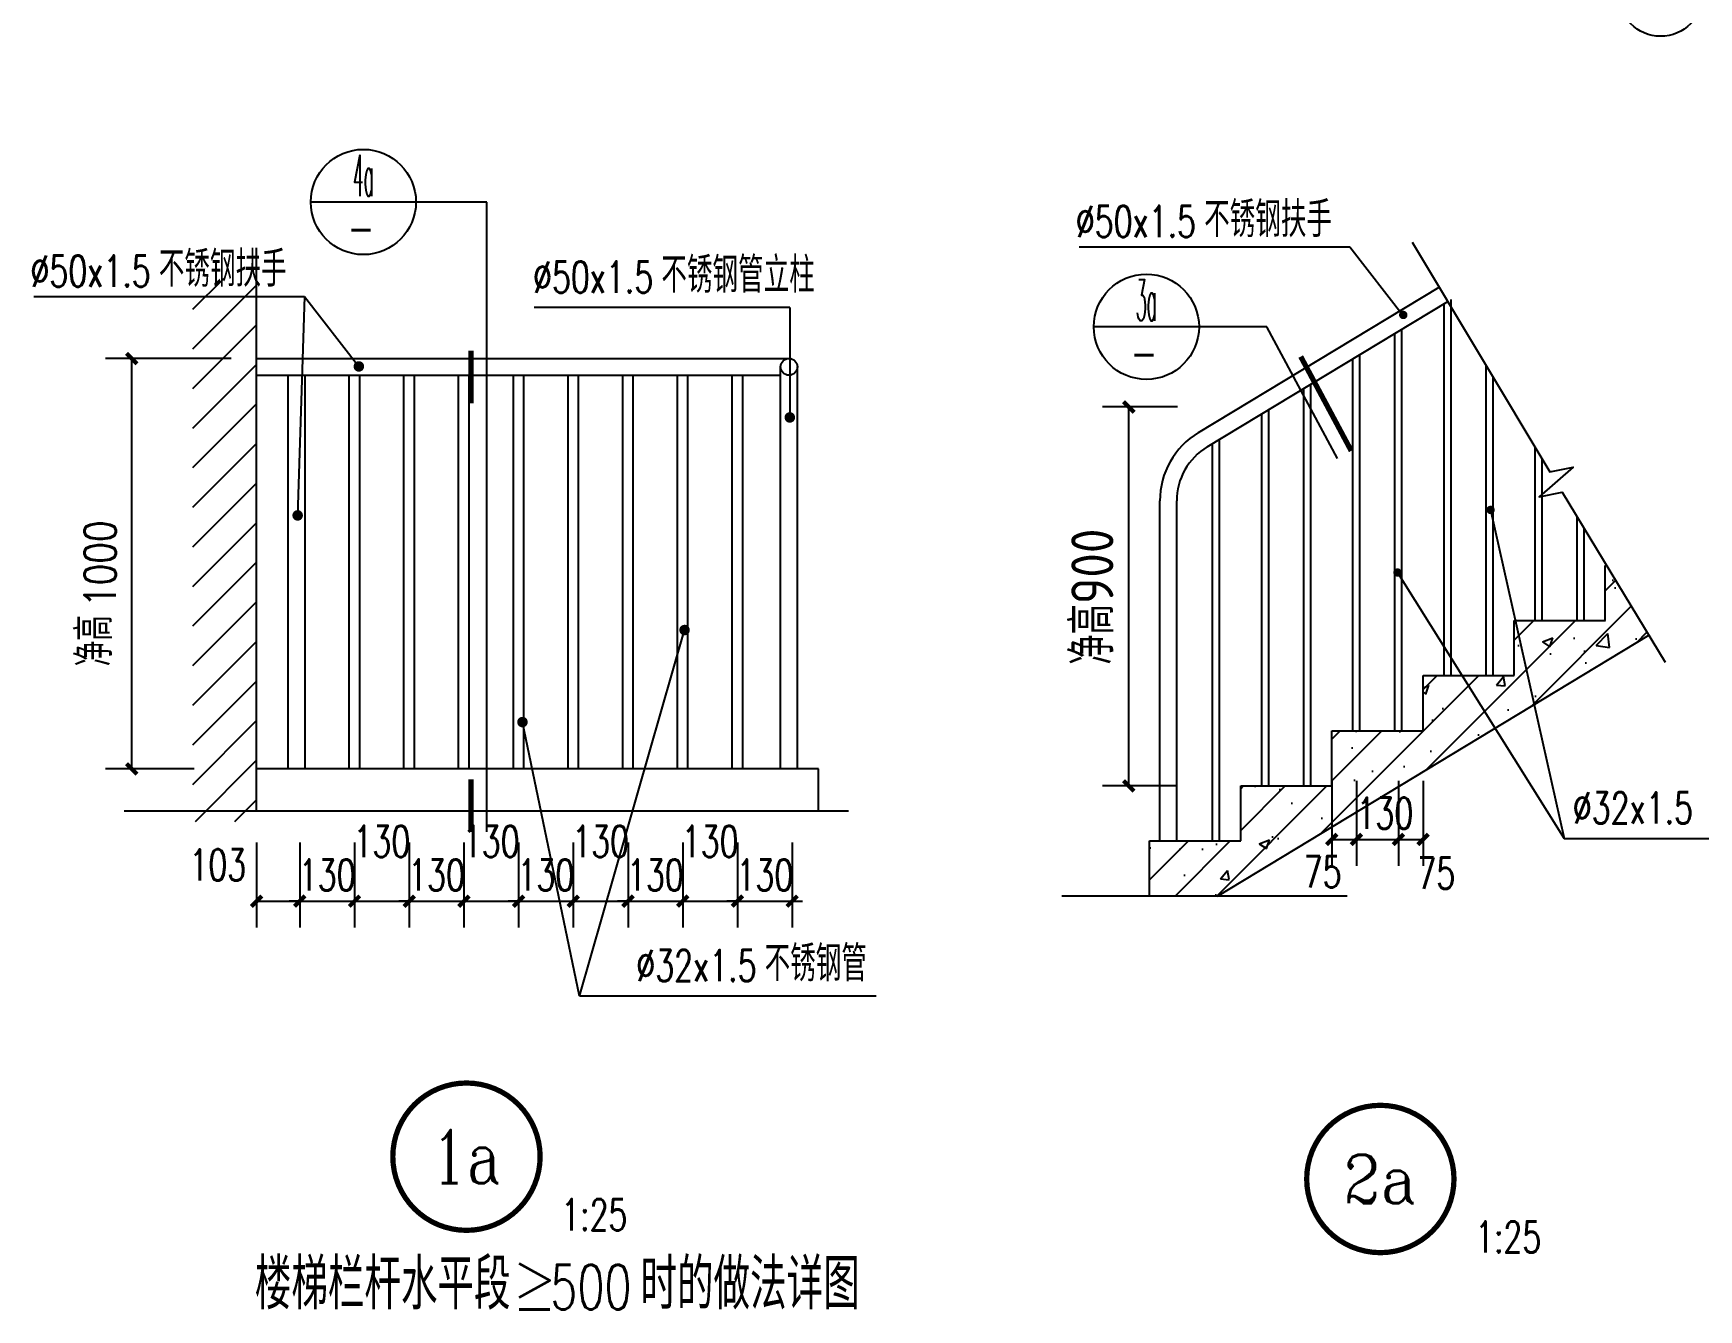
# Model space of a CAD drawing. Extents: x 79570 to 678837, y -1139230 to -612789.
# Drawn here: x 621415 to 629330, y -802290 to -796226 of the extents above; entities that cross this region are included whole.
import ezdxf
from ezdxf.enums import TextEntityAlignment as Align

# ---------------------------------------------------------------- set-up
doc = ezdxf.new("R2010")
doc.units = 0
doc.header["$LTSCALE"] = 1000
doc.header["$MEASUREMENT"] = 0
for name, color, linetype in [('4', 4, 'Continuous'), ('A-通-墙...........COMM-WALL', 50, 'Continuous'), ('AXIS', 3, 'Continuous'), ('AXIS_TEXT', 7, 'Continuous'), ('DIM_IDEN', 210, 'Continuous'), ('LLLL', 7, 'Continuous'), ('PUB_DIM', 3, 'Continuous'), ('PUB_TEXT', 7, 'Continuous'), ('墙', 4, 'Continuous'), ('混凝土填充', 165, 'Continuous')]:
    doc.layers.add(name, color=color, linetype=linetype)
doc.styles.add('_ANNOTATION', font='simplex.shx', dxfattribs={"bigfont": 'gbcbig.shx'})
doc.styles.add('_TCH_DIM', font='SIMPLEX', dxfattribs={"bigfont": 'GBCBIG'})
doc.styles.add('_TCH_DIM_T3', font='SIMPLEX', dxfattribs={"width": 0.705882, "bigfont": 'GBCBIG'})
doc.styles.add('_TCH_LABEL', font='COMPLEX', dxfattribs={"bigfont": 'GBCBIG'})
doc.styles.add('chenhang', font='gbenor.shx', dxfattribs={"bigfont": 'gbcbig0.shx'})
doc.styles.add('COMPLEX', font='COMPLEX')
doc.styles.add('DIM_FONT', font='simplex.shx', dxfattribs={"width": 0.8, "bigfont": 'gbcbig.shx'})
doc.dimstyles.new('_TCH_ARCH&&50', dxfattribs={"dimtxt": 148.75, "dimasz": 50, "dimexe": 125, "dimexo": 150, "dimgap": 50, "dimtad": 1, "dimdec": 0, "dimzin": 0, "dimdsep": 46, "dimtxsty": '_TCH_DIM_T3', "dimblk": 'ARCHTICK', "dimcen": 0.09, "dimclrt": 7, "dimazin": 2, "dimtfac": 1, "dimtdec": 0, "dimtix": 1, "dimtmove": 2, "dimatfit": 3, "dimfxl": 1, "dimtolj": 1, "dimtzin": 0, "dimarcsym": 0})
doc.dimstyles.new('DIMN', dxfattribs={"dimtxt": 300, "dimasz": 100, "dimexe": 250, "dimexo": 300, "dimgap": 150, "dimtad": 1, "dimdec": 0, "dimzin": 0, "dimdsep": 46, "dimtxsty": 'DIM_FONT', "dimblk": 'ARCHTICK', "dimcen": 0.09, "dimclrt": 7, "dimazin": 2, "dimtfac": 1, "dimtdec": 0, "dimtix": 1, "dimtmove": 2, "dimatfit": 3, "dimldrblk": 'ARCHTICK', "dimfxl": 1, "dimtolj": 1, "dimtzin": 0, "dimarcsym": 0})

# ---------------------------------------------------------------- blocks, each defined once
blk = doc.blocks.new('_AXISO')
blk.add_circle((0, 0), 0.5)
at = {"layer": 'AXIS_TEXT', "style": 'COMPLEX', "width": 1.041667}
blk.add_attdef('A', text='', height=0.56, dxfattribs=at).set_placement((-0.25, -0.28), (0.25, -0.28), align=Align.FIT)
blk = doc.blocks.new('jie6')
at = {"layer": 'AXIS', "xscale": 200, "yscale": 200, "zscale": 200}
blk.add_blockref('_AXISO', (616930.6, -850287.9), dxfattribs=at)
blk = doc.blocks.new('_ArchTick')
at = {"color": 0, "linetype": 'ByBlock', "const_width": 0.4}
blk.add_lwpolyline([(-0.5, -0.5), (0.5, 0.5)], dxfattribs=at)
blk = doc.blocks.new('*D215')
at = {"layer": 'Defpoints', "color": 0, "transparency": 16777216}
for p in [(621883.1, -797770.9), (622505.7, -797770.9), (622330.6, -799720.9)]:
    blk.add_point(p, dxfattribs=at)
at = {"layer": 'PUB_DIM', "color": 0, "lineweight": -2, "transparency": 16777216}
for p, q in [((622355.7, -797770.9), (621758.1, -797770.9)), ((621883.1, -799720.9), (621883.1, -797770.9)), ((622180.6, -799720.9), (621758.1, -799720.9))]:
    blk.add_line(p, q, dxfattribs=at)
at = {"layer": 'PUB_DIM', "color": 0, "lineweight": -2, "transparency": 16777216, "xscale": 50, "yscale": 50, "zscale": 50}
for p, rotation in [((621883.1, -797770.9), 90), ((621883.1, -799720.9), 270)]:
    blk.add_blockref('_ArchTick', p, dxfattribs=dict(at, rotation=rotation))
at = {"layer": 'PUB_DIM', "color": 7, "transparency": 16777216, "insert": (621733.1, -798745.9), "char_height": 150, "attachment_point": 5, "rotation": 90, "style": 'DIM_FONT'}
blk.add_mtext('\\A1;1000', dxfattribs=at)
blk = doc.blocks.new('*D216')
at = {"layer": 'AXIS', "color": 0, "lineweight": -2, "transparency": 16777216}
for p, q in [((622476.8, -800070.9), (622476.8, -800474.3)), ((622681.8, -800070.9), (622681.8, -800474.3)), ((622476.8, -800349.3), (622681.8, -800349.3))]:
    blk.add_line(p, q, dxfattribs=at)
at = {"layer": 'Defpoints', "color": 0, "transparency": 16777216}
for p in [(622476.8, -799920.9), (622681.8, -799920.9), (622681.8, -800349.3)]:
    blk.add_point(p, dxfattribs=at)
at = {"layer": 'AXIS', "color": 0, "lineweight": -2, "transparency": 16777216, "xscale": 50, "yscale": 50, "zscale": 50, "rotation": 180}
blk.add_blockref('_ArchTick', (622476.8, -800349.3), dxfattribs=at)
at = {"layer": 'AXIS', "color": 0, "lineweight": -2, "transparency": 16777216, "xscale": 50, "yscale": 50, "zscale": 50}
blk.add_blockref('_ArchTick', (622681.8, -800349.3), dxfattribs=at)
at = {"layer": 'AXIS', "color": 7, "transparency": 16777216, "insert": (622291.8, -800176.8), "char_height": 148.75, "attachment_point": 5, "style": '_TCH_DIM_T3'}
blk.add_mtext('\\A1;103', dxfattribs=at)
blk = doc.blocks.new('*D217')
at = {"layer": 'AXIS', "color": 0, "lineweight": -2, "transparency": 16777216}
for p, q in [((622681.8, -800070.9), (622681.8, -800474.3)), ((622941.8, -800070.9), (622941.8, -800474.3)), ((622681.8, -800349.3), (622631.8, -800349.3)), ((622681.8, -800349.3), (622941.8, -800349.3)), ((622941.8, -800349.3), (622991.8, -800349.3))]:
    blk.add_line(p, q, dxfattribs=at)
at = {"layer": 'Defpoints', "color": 0, "transparency": 16777216}
for p in [(622681.8, -799920.9), (622941.8, -799920.9), (622941.8, -800349.3)]:
    blk.add_point(p, dxfattribs=at)
at = {"layer": 'AXIS', "color": 0, "lineweight": -2, "transparency": 16777216, "xscale": 50, "yscale": 50, "zscale": 50}
blk.add_blockref('_ArchTick', (622681.8, -800349.3), dxfattribs=at)
at = {"layer": 'AXIS', "color": 0, "lineweight": -2, "transparency": 16777216, "xscale": 50, "yscale": 50, "zscale": 50, "rotation": 180}
blk.add_blockref('_ArchTick', (622941.8, -800349.3), dxfattribs=at)
at = {"layer": 'AXIS', "color": 7, "transparency": 16777216, "insert": (622811.8, -800224.9), "char_height": 148.75, "attachment_point": 5, "style": '_TCH_DIM_T3'}
blk.add_mtext('\\A1;130', dxfattribs=at)
blk = doc.blocks.new('*D218')
at = {"layer": 'AXIS', "color": 0, "lineweight": -2, "transparency": 16777216}
for p, q in [((622941.8, -800070.9), (622941.8, -800474.3)), ((623201.8, -800070.9), (623201.8, -800474.3)), ((622941.8, -800349.3), (623201.8, -800349.3))]:
    blk.add_line(p, q, dxfattribs=at)
at = {"layer": 'Defpoints', "color": 0, "transparency": 16777216}
for p in [(622941.8, -799920.9), (623201.8, -799920.9), (623201.8, -800349.3)]:
    blk.add_point(p, dxfattribs=at)
at = {"layer": 'AXIS', "color": 0, "lineweight": -2, "transparency": 16777216, "xscale": 50, "yscale": 50, "zscale": 50, "rotation": 180}
blk.add_blockref('_ArchTick', (622941.8, -800349.3), dxfattribs=at)
at = {"layer": 'AXIS', "color": 0, "lineweight": -2, "transparency": 16777216, "xscale": 50, "yscale": 50, "zscale": 50}
blk.add_blockref('_ArchTick', (623201.8, -800349.3), dxfattribs=at)
at = {"layer": 'AXIS', "color": 7, "transparency": 16777216, "insert": (623071.8, -800065.6), "char_height": 148.75, "attachment_point": 5, "style": '_TCH_DIM_T3'}
blk.add_mtext('\\A1;130', dxfattribs=at)
blk = doc.blocks.new('*D219')
at = {"layer": 'AXIS', "color": 0, "lineweight": -2, "transparency": 16777216}
for p, q in [((623201.8, -800070.9), (623201.8, -800474.3)), ((623461.8, -800070.9), (623461.8, -800474.3)), ((623201.8, -800349.3), (623151.8, -800349.3)), ((623201.8, -800349.3), (623461.8, -800349.3)), ((623461.8, -800349.3), (623511.8, -800349.3))]:
    blk.add_line(p, q, dxfattribs=at)
at = {"layer": 'Defpoints', "color": 0, "transparency": 16777216}
for p in [(623201.8, -799920.9), (623461.8, -799920.9), (623461.8, -800349.3)]:
    blk.add_point(p, dxfattribs=at)
at = {"layer": 'AXIS', "color": 0, "lineweight": -2, "transparency": 16777216, "xscale": 50, "yscale": 50, "zscale": 50}
blk.add_blockref('_ArchTick', (623201.8, -800349.3), dxfattribs=at)
at = {"layer": 'AXIS', "color": 0, "lineweight": -2, "transparency": 16777216, "xscale": 50, "yscale": 50, "zscale": 50, "rotation": 180}
blk.add_blockref('_ArchTick', (623461.8, -800349.3), dxfattribs=at)
at = {"layer": 'AXIS', "color": 7, "transparency": 16777216, "insert": (623331.8, -800224.9), "char_height": 148.75, "attachment_point": 5, "style": '_TCH_DIM_T3'}
blk.add_mtext('\\A1;130', dxfattribs=at)
blk = doc.blocks.new('*D220')
at = {"layer": 'AXIS', "color": 0, "lineweight": -2, "transparency": 16777216}
for p, q in [((623461.8, -800070.9), (623461.8, -800474.3)), ((623721.8, -800070.9), (623721.8, -800474.3)), ((623461.8, -800349.3), (623721.8, -800349.3))]:
    blk.add_line(p, q, dxfattribs=at)
at = {"layer": 'Defpoints', "color": 0, "transparency": 16777216}
for p in [(623461.8, -799920.9), (623721.8, -799920.9), (623721.8, -800349.3)]:
    blk.add_point(p, dxfattribs=at)
at = {"layer": 'AXIS', "color": 0, "lineweight": -2, "transparency": 16777216, "xscale": 50, "yscale": 50, "zscale": 50, "rotation": 180}
blk.add_blockref('_ArchTick', (623461.8, -800349.3), dxfattribs=at)
at = {"layer": 'AXIS', "color": 0, "lineweight": -2, "transparency": 16777216, "xscale": 50, "yscale": 50, "zscale": 50}
blk.add_blockref('_ArchTick', (623721.8, -800349.3), dxfattribs=at)
at = {"layer": 'AXIS', "color": 7, "transparency": 16777216, "insert": (623591.8, -800065.6), "char_height": 148.75, "attachment_point": 5, "style": '_TCH_DIM_T3'}
blk.add_mtext('\\A1;130', dxfattribs=at)
blk = doc.blocks.new('*D221')
at = {"layer": 'AXIS', "color": 0, "lineweight": -2, "transparency": 16777216}
for p, q in [((623721.8, -800070.9), (623721.8, -800474.3)), ((623981.8, -800070.9), (623981.8, -800474.3)), ((623721.8, -800349.3), (623671.8, -800349.3)), ((623721.8, -800349.3), (623981.8, -800349.3)), ((623981.8, -800349.3), (624031.8, -800349.3))]:
    blk.add_line(p, q, dxfattribs=at)
at = {"layer": 'Defpoints', "color": 0, "transparency": 16777216}
for p in [(623721.8, -799920.9), (623981.8, -799920.9), (623981.8, -800349.3)]:
    blk.add_point(p, dxfattribs=at)
at = {"layer": 'AXIS', "color": 0, "lineweight": -2, "transparency": 16777216, "xscale": 50, "yscale": 50, "zscale": 50}
blk.add_blockref('_ArchTick', (623721.8, -800349.3), dxfattribs=at)
at = {"layer": 'AXIS', "color": 0, "lineweight": -2, "transparency": 16777216, "xscale": 50, "yscale": 50, "zscale": 50, "rotation": 180}
blk.add_blockref('_ArchTick', (623981.8, -800349.3), dxfattribs=at)
at = {"layer": 'AXIS', "color": 7, "transparency": 16777216, "insert": (623851.8, -800224.9), "char_height": 148.75, "attachment_point": 5, "style": '_TCH_DIM_T3'}
blk.add_mtext('\\A1;130', dxfattribs=at)
blk = doc.blocks.new('*D222')
at = {"layer": 'AXIS', "color": 0, "lineweight": -2, "transparency": 16777216}
for p, q in [((623981.8, -800070.9), (623981.8, -800474.3)), ((624241.8, -800070.9), (624241.8, -800474.3)), ((623981.8, -800349.3), (624241.8, -800349.3))]:
    blk.add_line(p, q, dxfattribs=at)
at = {"layer": 'Defpoints', "color": 0, "transparency": 16777216}
for p in [(623981.8, -799920.9), (624241.8, -799920.9), (624241.8, -800349.3)]:
    blk.add_point(p, dxfattribs=at)
at = {"layer": 'AXIS', "color": 0, "lineweight": -2, "transparency": 16777216, "xscale": 50, "yscale": 50, "zscale": 50, "rotation": 180}
blk.add_blockref('_ArchTick', (623981.8, -800349.3), dxfattribs=at)
at = {"layer": 'AXIS', "color": 0, "lineweight": -2, "transparency": 16777216, "xscale": 50, "yscale": 50, "zscale": 50}
blk.add_blockref('_ArchTick', (624241.8, -800349.3), dxfattribs=at)
at = {"layer": 'AXIS', "color": 7, "transparency": 16777216, "insert": (624111.8, -800065.6), "char_height": 148.75, "attachment_point": 5, "style": '_TCH_DIM_T3'}
blk.add_mtext('\\A1;130', dxfattribs=at)
blk = doc.blocks.new('*D223')
at = {"layer": 'AXIS', "color": 0, "lineweight": -2, "transparency": 16777216}
for p, q in [((624501.8, -800070.9), (624501.8, -800474.3)), ((624761.8, -800070.9), (624761.8, -800474.3)), ((624501.8, -800349.3), (624761.8, -800349.3))]:
    blk.add_line(p, q, dxfattribs=at)
at = {"layer": 'Defpoints', "color": 0, "transparency": 16777216}
for p in [(624501.8, -799920.9), (624761.8, -799920.9), (624761.8, -800349.3)]:
    blk.add_point(p, dxfattribs=at)
at = {"layer": 'AXIS', "color": 0, "lineweight": -2, "transparency": 16777216, "xscale": 50, "yscale": 50, "zscale": 50, "rotation": 180}
blk.add_blockref('_ArchTick', (624501.8, -800349.3), dxfattribs=at)
at = {"layer": 'AXIS', "color": 0, "lineweight": -2, "transparency": 16777216, "xscale": 50, "yscale": 50, "zscale": 50}
blk.add_blockref('_ArchTick', (624761.8, -800349.3), dxfattribs=at)
at = {"layer": 'AXIS', "color": 7, "transparency": 16777216, "insert": (624631.8, -800065.6), "char_height": 148.75, "attachment_point": 5, "style": '_TCH_DIM_T3'}
blk.add_mtext('\\A1;130', dxfattribs=at)
blk = doc.blocks.new('*D224')
at = {"layer": 'AXIS', "color": 0, "lineweight": -2, "transparency": 16777216}
for p, q in [((624241.8, -800070.9), (624241.8, -800474.3)), ((624501.8, -800070.9), (624501.8, -800474.3)), ((624241.8, -800349.3), (624191.8, -800349.3)), ((624241.8, -800349.3), (624501.8, -800349.3)), ((624501.8, -800349.3), (624551.8, -800349.3))]:
    blk.add_line(p, q, dxfattribs=at)
at = {"layer": 'Defpoints', "color": 0, "transparency": 16777216}
for p in [(624241.8, -799920.9), (624501.8, -799920.9), (624501.8, -800349.3)]:
    blk.add_point(p, dxfattribs=at)
at = {"layer": 'AXIS', "color": 0, "lineweight": -2, "transparency": 16777216, "xscale": 50, "yscale": 50, "zscale": 50}
blk.add_blockref('_ArchTick', (624241.8, -800349.3), dxfattribs=at)
at = {"layer": 'AXIS', "color": 0, "lineweight": -2, "transparency": 16777216, "xscale": 50, "yscale": 50, "zscale": 50, "rotation": 180}
blk.add_blockref('_ArchTick', (624501.8, -800349.3), dxfattribs=at)
at = {"layer": 'AXIS', "color": 7, "transparency": 16777216, "insert": (624371.8, -800224.9), "char_height": 148.75, "attachment_point": 5, "style": '_TCH_DIM_T3'}
blk.add_mtext('\\A1;130', dxfattribs=at)
blk = doc.blocks.new('*D225')
at = {"layer": 'AXIS', "color": 0, "lineweight": -2, "transparency": 16777216}
for p, q in [((624761.8, -800070.9), (624761.8, -800474.3)), ((625021.8, -800070.9), (625021.8, -800474.3)), ((624761.8, -800349.3), (624711.8, -800349.3)), ((624761.8, -800349.3), (625021.8, -800349.3)), ((625021.8, -800349.3), (625071.8, -800349.3))]:
    blk.add_line(p, q, dxfattribs=at)
at = {"layer": 'Defpoints', "color": 0, "transparency": 16777216}
for p in [(624761.8, -799920.9), (625021.8, -799920.9), (625021.8, -800349.3)]:
    blk.add_point(p, dxfattribs=at)
at = {"layer": 'AXIS', "color": 0, "lineweight": -2, "transparency": 16777216, "xscale": 50, "yscale": 50, "zscale": 50}
blk.add_blockref('_ArchTick', (624761.8, -800349.3), dxfattribs=at)
at = {"layer": 'AXIS', "color": 0, "lineweight": -2, "transparency": 16777216, "xscale": 50, "yscale": 50, "zscale": 50, "rotation": 180}
blk.add_blockref('_ArchTick', (625021.8, -800349.3), dxfattribs=at)
at = {"layer": 'AXIS', "color": 7, "transparency": 16777216, "insert": (624891.8, -800224.9), "char_height": 148.75, "attachment_point": 5, "style": '_TCH_DIM_T3'}
blk.add_mtext('\\A1;130', dxfattribs=at)
blk = doc.blocks.new('*D226')
at = {"layer": 'AXIS', "color": 0, "lineweight": -2, "transparency": 16777216}
for p, q in [((627586.9, -799777.5), (627586.9, -800180.9)), ((627703.5, -799777.5), (627703.5, -800180.9)), ((627586.9, -800055.9), (627703.5, -800055.9))]:
    blk.add_line(p, q, dxfattribs=at)
at = {"layer": 'Defpoints', "color": 0, "transparency": 16777216}
for p in [(627586.9, -799627.5), (627703.5, -799627.5), (627703.5, -800055.9)]:
    blk.add_point(p, dxfattribs=at)
at = {"layer": 'AXIS', "color": 0, "lineweight": -2, "transparency": 16777216, "xscale": 50, "yscale": 50, "zscale": 50, "rotation": 180}
blk.add_blockref('_ArchTick', (627586.9, -800055.9), dxfattribs=at)
at = {"layer": 'AXIS', "color": 0, "lineweight": -2, "transparency": 16777216, "xscale": 50, "yscale": 50, "zscale": 50}
blk.add_blockref('_ArchTick', (627703.5, -800055.9), dxfattribs=at)
at = {"layer": 'AXIS', "color": 7, "transparency": 16777216, "insert": (627542.8, -800209.4), "char_height": 148.75, "attachment_point": 5, "style": '_TCH_DIM_T3'}
blk.add_mtext('\\A1;75', dxfattribs=at)
blk = doc.blocks.new('*D227')
at = {"layer": 'AXIS', "color": 0, "lineweight": -2, "transparency": 16777216}
for p, q in [((627703.5, -799777.5), (627703.5, -800180.9)), ((627903.1, -799777.5), (627903.1, -800180.9)), ((627703.5, -800055.9), (627903.1, -800055.9))]:
    blk.add_line(p, q, dxfattribs=at)
at = {"layer": 'Defpoints', "color": 0, "transparency": 16777216}
for p in [(627703.5, -799627.5), (627903.1, -799627.5), (627903.1, -800055.9)]:
    blk.add_point(p, dxfattribs=at)
at = {"layer": 'AXIS', "color": 0, "lineweight": -2, "transparency": 16777216, "xscale": 50, "yscale": 50, "zscale": 50, "rotation": 180}
blk.add_blockref('_ArchTick', (627703.5, -800055.9), dxfattribs=at)
at = {"layer": 'AXIS', "color": 0, "lineweight": -2, "transparency": 16777216, "xscale": 50, "yscale": 50, "zscale": 50}
blk.add_blockref('_ArchTick', (627903.1, -800055.9), dxfattribs=at)
at = {"layer": 'AXIS', "color": 7, "transparency": 16777216, "insert": (627838.8, -799931.6), "char_height": 148.75, "attachment_point": 5, "style": '_TCH_DIM_T3'}
blk.add_mtext('\\A1;130', dxfattribs=at)
blk = doc.blocks.new('*D228')
at = {"layer": 'AXIS', "color": 0, "lineweight": -2, "transparency": 16777216}
for p, q in [((627903.1, -799777.5), (627903.1, -800180.9)), ((628020.2, -799777.5), (628020.2, -800180.9)), ((627903.1, -800055.9), (628020.2, -800055.9))]:
    blk.add_line(p, q, dxfattribs=at)
at = {"layer": 'Defpoints', "color": 0, "transparency": 16777216}
for p in [(627903.1, -799627.5), (628020.2, -799627.5), (628020.2, -800055.9)]:
    blk.add_point(p, dxfattribs=at)
at = {"layer": 'AXIS', "color": 0, "lineweight": -2, "transparency": 16777216, "xscale": 50, "yscale": 50, "zscale": 50, "rotation": 180}
blk.add_blockref('_ArchTick', (627903.1, -800055.9), dxfattribs=at)
at = {"layer": 'AXIS', "color": 0, "lineweight": -2, "transparency": 16777216, "xscale": 50, "yscale": 50, "zscale": 50}
blk.add_blockref('_ArchTick', (628020.2, -800055.9), dxfattribs=at)
at = {"layer": 'AXIS', "color": 7, "transparency": 16777216, "insert": (628083.3, -800216.4), "char_height": 148.75, "attachment_point": 5, "style": '_TCH_DIM_T3'}
blk.add_mtext('\\A1;75', dxfattribs=at)

msp = doc.modelspace()

# ---------------------------------------------------------------- hatches: boundary and pattern name
at = {"layer": '混凝土填充'}
h = msp.add_hatch(dxfattribs=at)
h.set_pattern_fill('普通砖', color=256, scale=50, style=0)
h.set_pattern_definition([(45, (424329.59, -802401.01), (-94.0452, 94.0452), [])])
h.paths.add_polyline_path([(622476.8, -797390.2), (622174.2, -797390.2), (622174.2, -799970.9), (622476.8, -799970.9)])
h = msp.add_hatch(dxfattribs=at)
h.set_pattern_fill('AN31C', color=256, scale=700, style=0)
h.set_pattern_definition([(45, (1071701.3, -570284.16), (-98.99495, 98.99495), []), (50, (1071701.3, -570284.16), (502.08213, -43.9265), [52.5, -577.5]), (355, (1071701.3, -570284.16), (-97.12593, 526.5345), [42, -462]), (100.4514, (1071743.14, -570287.8), (404.95657, 482.6077), [44.61813, -490.7995]), (46.1842, (1071701.3, -570144.16), (747.0687, -115.8633), [78.75, -866.25]), (96.6356, (1071763.56, -570153.8), (654.2639, 681.8825), [66.9272, -736.1991]), (351.1842, (1071701.3, -570144.2), (654.2634, 681.883), [63, -693]), (21, (1071771.3, -570179.16), (417.83494, -281.83322), [52.5, -577.5]), (326, (1071771.3, -570179.16), (170.32073, 507.60503), [42, -462]), (71.4514, (1071806.1, -570202.65), (588.15584, 225.77135), [44.61813, -490.7995]), (37.5, (1071701.3, -570284.16), (8.5119, 233.0257), [0, -456.4, 0, -469, 0, -463.75]), (7.5, (1071701.3, -570284.16), (184.14868, 276.0882), [0, -267.4, 0, -445.9, 0, -176.75]), (327.5, (1071545.2, -570284.16), (373.675705, -15.78841), [0, -175, 0, -546, 0, -724.5]), (317.5, (1071475.2, -570284.16), (408.23032, 70.07349), [0, -227.5, 0, -362.6, 0, -514.5])])
h.paths.add_polyline_path([(628976.8, -799155.9), (628817, -799015.6), (628453.4, -799015.6), (628453.4, -799277.5), (628020.2, -799277.5), (628020.2, -799539.4), (627586.9, -799539.4), (627586.9, -799801.4), (627153.6, -799801.4), (627153.6, -800063.3), (626720.3, -800063.3), (626720.3, -800324.9), (627042.9, -800324.9)])
h.paths.add_polyline_path([(628976.8, -799155.9), (629074.2, -799097), (628886.7, -798869.5), (628886.7, -799015.6), (628817, -799015.6)])
h.paths.add_polyline_path([(629092.9, -799085.7), (628892.2, -798753.7), (628886.7, -798753.7), (628886.7, -798869.5), (629074.2, -799097)])

# ---------------------------------------------------------------- linework, layer by layer
at = {"layer": '4'}
for p, q in [((625146.8, -799720.9), (622476.8, -799720.9)), ((625146.8, -799920.9), (625146.8, -799720.9))]:
    msp.add_line(p, q, dxfattribs=at)
at = {"layer": 'A-通-墙...........COMM-WALL'}
for p, q in [((622476.8, -799920.9), (622476.8, -797245.6)), ((628885.6, -799015.6), (628885.6, -798753.7)), ((628453.4, -799015.6), (628886.7, -799015.6)), ((628453.4, -799277.5), (628453.4, -799015.6)), ((627042.9, -800324.9), (629092.9, -799085.7)), ((628020.2, -799539.4), (628020.2, -799277.5)), ((628020.2, -799277.5), (628453.4, -799277.5)), ((627586.9, -799801.4), (627586.9, -799539.4)), ((627586.9, -799539.4), (628020.2, -799539.4)), ((627153.6, -799801.4), (627586.9, -799801.4)), ((627153.6, -800063.3), (627153.6, -799801.4)), ((625290.4, -799920.9), (621847.7, -799920.9)), ((626720.3, -800324.9), (626720.3, -800063.3)), ((626720.3, -800063.3), (627153.6, -800063.3)), ((627658.9, -800324.9), (626303.7, -800324.9))]:
    msp.add_line(p, q, dxfattribs=at)
at = {"layer": 'DIM_IDEN'}
for p, q in [((623234, -797027.5), (622734, -797027.5)), ((623570.4, -797027.5), (623234, -797027.5)), ((623570.4, -800020.5), (623570.4, -797027.5)), ((626955.5, -797620.2), (626455.5, -797620.2)), ((627278, -797620.2), (626955.5, -797620.2)), ((627613.1, -798245.4), (627278, -797620.2))]:
    msp.add_line(p, q, dxfattribs=at)
at = {"layer": 'DIM_IDEN', "const_width": 25}
for points in [[(623495.4, -797733.5), (623495.4, -797983.5)], [(627679.2, -798210), (627439, -797761.9)], [(623495.4, -800020.5), (623495.4, -799770.5)]]:
    msp.add_lwpolyline(points, dxfattribs=at)
for points in [[(623824, -801563.1, 1), (623124, -801563.1, 1)], [(628167.3, -801669.1, 1), (627467.3, -801669.1, 1)]]:
    msp.add_lwpolyline(points, format="xyb", close=True, dxfattribs=at)
at = {"layer": 'DIM_IDEN'}
for centre in [(622984, -797027.5), (626705.5, -797620.2)]:
    msp.add_circle(centre, 250, dxfattribs=at)
at = {"layer": 'LLLL'}
msp.add_line((622476.8, -799920.9), (622476.8, -797930.9), dxfattribs=at)
at = {"layer": 'PUB_DIM', "linetype": 'Continuous'}
for p, q in [((626385.5, -797240.4), (627671.7, -797240.4)), ((627671.7, -797240.4), (627930.5, -797573.2)), ((621417.5, -797476), (622703.7, -797476)), ((622703.7, -797476), (622671.7, -798516.5)), ((622703.7, -797476), (622962.5, -797808.7)), ((625010.3, -797529.4, -2390), (623796.2, -797529.4, -2390)), ((625010.3, -797529.4, -2390), (625010.3, -798043.4, -2390)), ((624011.6, -800800.6, -2390), (624510.5, -799061.1)), ((624011.6, -800800.6, -2390), (623740.2, -799498.5)), ((625421.3, -800800.6, -2390), (624011.6, -800800.6, -2390))]:
    msp.add_line(p, q, dxfattribs=at)
at = {"layer": 'PUB_DIM'}
for p, q in [((626853.6, -798001.4), (626497, -798001.4)), ((626622, -799801.4), (626622, -798001.4)), ((628341, -798490.3), (628691.4, -800051.7)), ((627898.9, -798787.8), (628691.4, -800051.7)), ((626853.6, -799801.4), (626497, -799801.4)), ((628691.4, -800051.7), (630310.7, -800051.7))]:
    msp.add_line(p, q, dxfattribs=at)
msp.add_lwpolyline([(627968.3, -797218.2), (628623.4, -798309), (628733.1, -798287.4), (628572.5, -798427.7), (628681.6, -798405.3), (629170.5, -799214.1)], dxfattribs=at)
for points, const_width in [([(627922.1, -797555, 1), (627930.5, -797573.2, 1)], 20), ([(622962.5, -797821.2, 1), (622962.5, -797796.2, 1)], 25), ([(622671.7, -798529, 1), (622671.7, -798504, 1)], 25), ([(628336.8, -798481.3, 1), (628345.2, -798499.4, 1)], 20), ([(627891.7, -798780.8, 1), (627906.1, -798794.7, 1)], 20), ([(624510.5, -799073.6, 1), (624510.5, -799048.6, 1)], 25), ([(623740.2, -799511, 1), (623740.2, -799486, 1)], 25)]:
    msp.add_lwpolyline(points, format="xyb", close=True, dxfattribs=dict(at, const_width=const_width))
at = {"layer": 'PUB_DIM', "const_width": 25, "elevation": -2390}
msp.add_lwpolyline([(625010.8, -798063.6, 1), (625010.8, -798038.6, 1)], format="xyb", close=True, dxfattribs=at)
at = {"layer": '墙'}
for p, q in [((626952.8, -798122.7), (628096.4, -797431.5)), ((626994.2, -798191.2), (628137.8, -797499.9)), ((628120.1, -799277.5), (628120.1, -797510.6)), ((628153.5, -799277.5), (628153.5, -797490.4)), ((627886.4, -799539.4), (627886.4, -797651.8)), ((627919.8, -799539.4), (627919.8, -797631.7)), ((622476.8, -797770.9), (625006.8, -797770.9)), ((624966.8, -798470.9), (624966.8, -797810.9)), ((625046.8, -797850.9), (625046.8, -797810.9)), ((627686.8, -799539.4), (627686.8, -797772.5)), ((627720.2, -799539.4), (627720.2, -797752.3)), ((628319.7, -799277.5), (628319.7, -797803.3)), ((622476.8, -797850.9), (624966.8, -797850.9)), ((622626.8, -798470.9), (622626.8, -797850.9)), ((622706.8, -798470.9), (622706.8, -797850.9)), ((622916.8, -798470.9), (622916.8, -797850.9)), ((622966.8, -798470.9), (622966.8, -797850.9)), ((623176.8, -798470.9), (623176.8, -797850.9)), ((623226.8, -798470.9), (623226.8, -797850.9)), ((623436.8, -798470.9), (623436.8, -797850.9)), ((623486.8, -798470.9), (623486.8, -797850.9)), ((623696.8, -798470.9), (623696.8, -797850.9)), ((623746.8, -798470.9), (623746.8, -797850.9)), ((623956.8, -798470.9), (623956.8, -797850.9)), ((624006.8, -798470.9), (624006.8, -797850.9)), ((624216.8, -798470.9), (624216.8, -797850.9)), ((624266.8, -798470.9), (624266.8, -797850.9)), ((624476.8, -798470.9), (624476.8, -797850.9)), ((624526.8, -798470.9), (624526.8, -797850.9)), ((624736.8, -798470.9), (624736.8, -797850.9)), ((624786.8, -798470.9), (624786.8, -797850.9)), ((625046.8, -798470.9), (625046.8, -797850.9)), ((627486.5, -799801.4), (627486.5, -797893.6)), ((628353.1, -799277.5), (628353.1, -797858.8)), ((627453.2, -799801.4), (627453.2, -797913.7)), ((627253.5, -799801.4), (627253.5, -798034.4)), ((627286.9, -799801.4), (627286.9, -798014.3)), ((627019.9, -800063.3), (627019.9, -798175.7)), ((627053.2, -800063.3), (627053.2, -798155.5)), ((628553.4, -799015.6), (628553.4, -798192.4)), ((628586.7, -799015.6), (628586.7, -798247.9)), ((626769.4, -800063.3), (626769.4, -798447.9)), ((626849.4, -798685.2), (626849.4, -798447.9)), ((622626.8, -799720.9), (622626.8, -798470.9)), ((622706.8, -799720.9), (622706.8, -798470.9)), ((622916.8, -799720.9), (622916.8, -798470.9)), ((622966.8, -799720.9), (622966.8, -798470.9)), ((623176.8, -799720.9), (623176.8, -798470.9)), ((623226.8, -799720.9), (623226.8, -798470.9)), ((623436.8, -799720.9), (623436.8, -798470.9)), ((623486.8, -799720.9), (623486.8, -798470.9)), ((623696.8, -799720.9), (623696.8, -798470.9)), ((623746.8, -799720.9), (623746.8, -798470.9)), ((623956.8, -799720.9), (623956.8, -798470.9)), ((624006.8, -799720.9), (624006.8, -798470.9)), ((624216.8, -799720.9), (624216.8, -798470.9)), ((624266.8, -799720.9), (624266.8, -798470.9)), ((624476.8, -799720.9), (624476.8, -798470.9)), ((624526.8, -799720.9), (624526.8, -798470.9)), ((624736.8, -799720.9), (624736.8, -798470.9)), ((624786.8, -799720.9), (624786.8, -798470.9)), ((624966.8, -799720.9), (624966.8, -798470.9)), ((625046.8, -799720.9), (625046.8, -798470.9)), ((628753, -799015.6), (628753, -798523.4)), ((628786.4, -799015.6), (628786.4, -798578.5)), ((626849.4, -800063.3), (626849.4, -798685.2))]:
    msp.add_line(p, q, dxfattribs=at)
msp.add_circle((625006.8, -797810.9), 40, dxfattribs=at)
for radius in [380, 300]:
    msp.add_arc((627149.4, -798447.9), radius, 121.15242, 180, dxfattribs=at)

# ---------------------------------------------------------------- block references
at = {"layer": '4', "xscale": 2, "yscale": 2, "zscale": 2}
msp.add_blockref('jie6', (-604711.8, 904535.7), dxfattribs=at)
at = {"layer": 'PUB_DIM', "xscale": 50, "yscale": 50, "zscale": 50}
for p, rotation in [((626622, -798001.4), 90), ((626622, -799801.4), 270)]:
    msp.add_blockref('_ArchTick', p, dxfattribs=dict(at, rotation=rotation))

# ---------------------------------------------------------------- texts
at = {"layer": 'PUB_TEXT', "style": '_TCH_LABEL'}
for s, height, width, p, p2 in [('4a', 195.75, 0.292554, (622934.9, -796999), (623033.1, -796999)), ('-', 195.8, 0.777778, (622907.9, -797245.8), (623038.4, -797245.8)), ('3a', 195.75, 0.309763, (626656.4, -797591.7), (626754.5, -797591.7)), ('-', 195.8, 0.777778, (626629.3, -797838.5), (626759.8, -797838.5))]:
    msp.add_text(s, height=height, dxfattribs=dict(at, width=width)).set_placement(p, p2, align=Align.FIT)
at = {"layer": 'PUB_TEXT'}
for s, height, style, p in [('不锈钢扶手', 168.79, '_ANNOTATION', (626979.9, -797194.4, 4798.8)), ('不锈钢扶手', 168.79, '_ANNOTATION', (622011.9, -797430, 4798.8)), ('不锈钢管立柱', 168.79, '_ANNOTATION', (624400.2, -797458.3, 2408.8)), ('不锈钢管', 168.79, '_ANNOTATION', (624891.2, -800729.5, 2408.8)), ('楼梯栏杆水平段≥', 241.13, '_TCH_DIM', (622468.2, -802288.8)), ('时的做法详图', 241.13, '_TCH_DIM', (624301.1, -802288.8))]:
    msp.add_text(s, height=height, dxfattribs=dict(at, style=style)).set_placement(p)
at = {"layer": 'PUB_TEXT', "width": 0.705882}
for s, height, style, p in [('%%C50x1.5', 148.75, '_ANNOTATION', (626369.9, -797194.4, 4798.8)), ('%%C50x1.5', 148.75, '_ANNOTATION', (621401.9, -797430, 4798.8)), ('%%C50x1.5', 148.75, '_ANNOTATION', (623790.2, -797458.3, 2408.8)), ('%%C32x1.5', 148.75, '_ANNOTATION', (628731.9, -799980.6, 4798.8)), ('%%C32x1.5', 148.75, '_ANNOTATION', (624281.2, -800729.5, 2408.8)), ('1:25', 148.75, '_TCH_DIM', (623924, -801913.1)), ('1:25', 148.75, '_TCH_DIM', (628267.3, -802019.1)), ('500', 212.5, '_TCH_DIM', (623872.5, -802288.8))]:
    msp.add_text(s, height=height, dxfattribs=dict(at, style=style)).set_placement(p)
at = {"layer": 'PUB_TEXT', "style": '_ANNOTATION'}
msp.add_text('净高', height=168.79, rotation=90, dxfattribs=at).set_placement((621789.7, -799233.5, 4798.8))
at = {"layer": 'PUB_TEXT', "style": '_TCH_LABEL'}
for s, height, p, p2 in [('1a', 252, (623306, -801689.1), (623642, -801689.1)), ('2a', 230.44, (627641.7, -801784.3), (627992.8, -801784.3))]:
    msp.add_text(s, height=height, dxfattribs=at).set_placement(p, p2, align=Align.FIT)
at = {"layer": 'PUB_TEXT', "insert": (626448.5, -798902.4), "char_height": 200, "attachment_point": 5, "rotation": 90, "style": 'chenhang'}
msp.add_mtext('\\A1;净高900', dxfattribs=at)

# ---------------------------------------------------------------- dimensions: what is measured, and where the dimension line sits
at = {"layer": 'AXIS'}
for base, p1, p2, text, picture, middle in [((627703.5, -800055.9), (627586.9, -799627.5), (627703.5, -799627.5), '75', '*D226', (627542.8, -800209.4)), ((627903.1, -800055.9), (627703.5, -799627.5), (627903.1, -799627.5), '130', '*D227', (627838.8, -799931.6)), ((628020.2, -800055.9), (627903.1, -799627.5), (628020.2, -799627.5), '75', '*D228', (628083.3, -800216.4)), ((622681.8, -800349.3), (622476.8, -799920.9), (622681.8, -799920.9), '103', '*D216', (622291.8, -800176.8)), ((623201.8, -800349.3), (622941.8, -799920.9), (623201.8, -799920.9), '130', '*D218', (623071.8, -800065.6)), ((623721.8, -800349.3), (623461.8, -799920.9), (623721.8, -799920.9), '130', '*D220', (623591.8, -800065.6)), ((624241.8, -800349.3), (623981.8, -799920.9), (624241.8, -799920.9), '130', '*D222', (624111.8, -800065.6)), ((624761.8, -800349.3), (624501.8, -799920.9), (624761.8, -799920.9), '130', '*D223', (624631.8, -800065.6))]:
    dim = msp.add_linear_dim(base=base, p1=p1, p2=p2, angle=0, text=text, dimstyle='_TCH_ARCH&&50', dxfattribs=at)
    dim.commit()
    dim.dimension.update_dxf_attribs({"geometry": picture, "text_midpoint": middle, "dimtype": 161})
for p1, p2, picture, middle in [((622681.8, -799920.9), (622941.8, -799920.9), '*D217', (622811.8, -800224.9)), ((623201.8, -799920.9), (623461.8, -799920.9), '*D219', (623331.8, -800224.9)), ((623721.8, -799920.9), (623981.8, -799920.9), '*D221', (623851.8, -800224.9)), ((624241.8, -799920.9), (624501.8, -799920.9), '*D224', (624371.8, -800224.9)), ((624761.8, -799920.9), (625021.8, -799920.9), '*D225', (624891.8, -800224.9))]:
    dim = msp.add_aligned_dim(p1=p1, p2=p2, distance=-428.4, text='130', dimstyle='_TCH_ARCH&&50', dxfattribs=at)
    dim.commit()
    dim.dimension.update_dxf_attribs({"geometry": picture, "text_midpoint": middle})
at = {"layer": 'PUB_DIM'}
dim = msp.add_linear_dim(base=(621883.1, -797770.9), p1=(622330.6, -799720.9), p2=(622505.7, -797770.9), angle=90, text='1000', dimstyle='DIMN', override={"dimscale": 0.5, "dimlfac": 0.5, "dimsah": 1}, dxfattribs=at)
dim.commit()
dim.dimension.update_dxf_attribs({"geometry": '*D215', "text_midpoint": (621733.1, -798745.9)})

doc.saveas('drawing.dxf')
